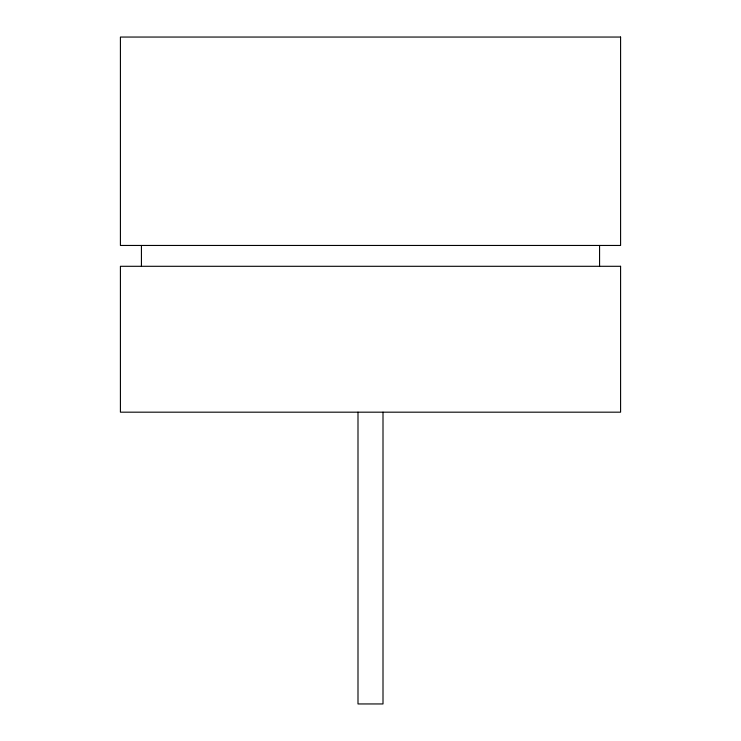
<?xml version="1.0" encoding="UTF-8"?>
<svg xmlns="http://www.w3.org/2000/svg" width="741" height="741" viewBox="0 0 741 741"><rect width="100%" height="100%" fill="white"/><g stroke="black" fill="none" stroke-linecap="round" stroke-linejoin="round"><path stroke-width="1.11" d="M599.571 245.456L599.571 266.297M383.004 412.181L383.004 703.95L357.996 703.95L357.996 412.181M141.429 245.456L141.429 266.297M620.587 37.05L120.413 37.05L120.413 245.456L620.587 245.456L620.587 37.05M620.587 266.297L120.413 266.297L120.413 412.181L620.587 412.181L620.587 266.297"/></g></svg>
